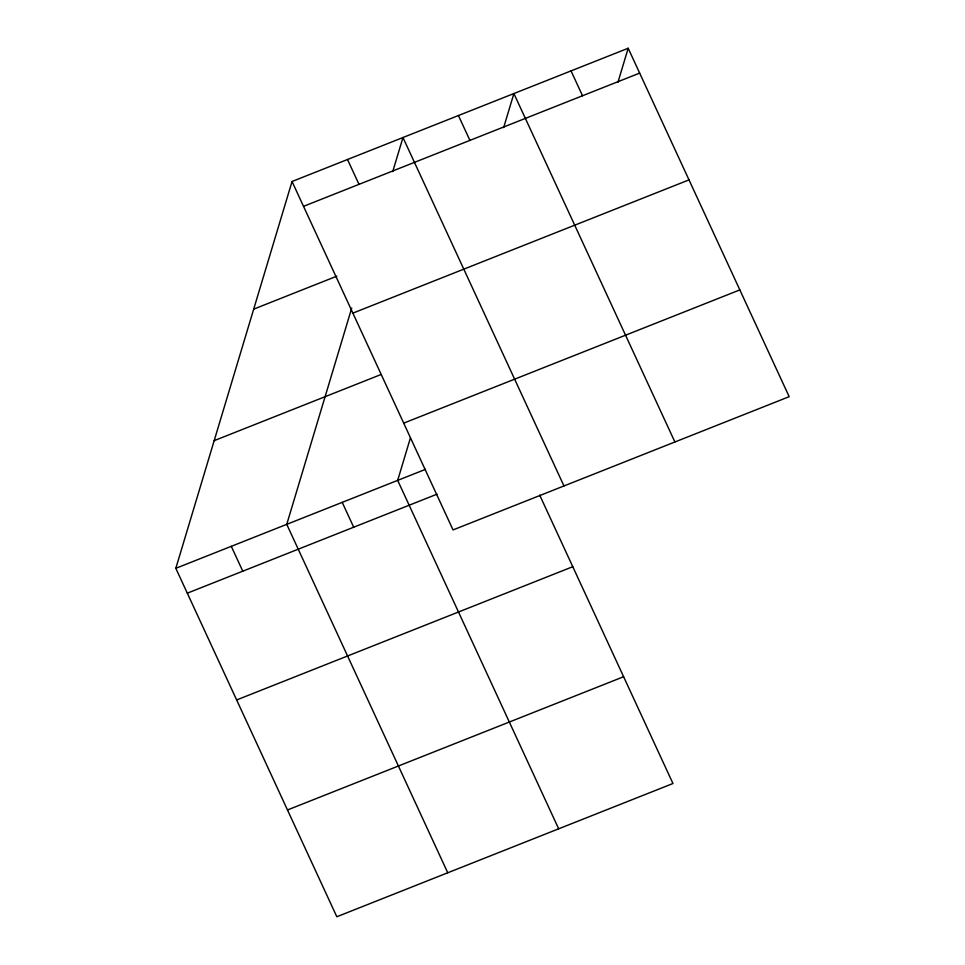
<?xml version="1.0" encoding="UTF-8"?>
<svg xmlns="http://www.w3.org/2000/svg" width="965" height="965" viewBox="0 0 965 965"><rect width="100%" height="100%" fill="white"/><g stroke="black" fill="none" stroke-linecap="round" stroke-linejoin="round"><path stroke-width="1.45" d="M539.676 495.069L672.955 783.508L336.821 916.75L175.823 568.313L292.045 181.492L628.179 48.25L789.177 396.687L453.043 529.93L292.045 181.492M351.718 308.088L286.75 524.345L447.748 872.782M392.743 171.565L402.972 137.525L563.97 485.962M410.451 437.82L397.677 480.377L558.675 828.814M503.658 127.597L513.887 93.557L674.897 441.994M617.95 82.29L628.179 48.25M303.529 206.341L639.662 73.099M253.686 309.138L336.881 276.159M352.864 313.13L688.998 179.888M214.182 440.655L380.56 374.709M403.708 423.14L739.829 289.91M175.823 568.313L425.541 469.328M187.306 593.173L437.024 494.177M236.654 699.951L572.776 566.708M287.486 809.973L623.619 676.73M571.039 70.903L582.522 95.752M458.423 115.535L469.919 140.395M347.509 159.502L358.992 184.363M342.213 502.355L353.697 527.216M231.286 546.323L242.77 571.183"/></g></svg>
